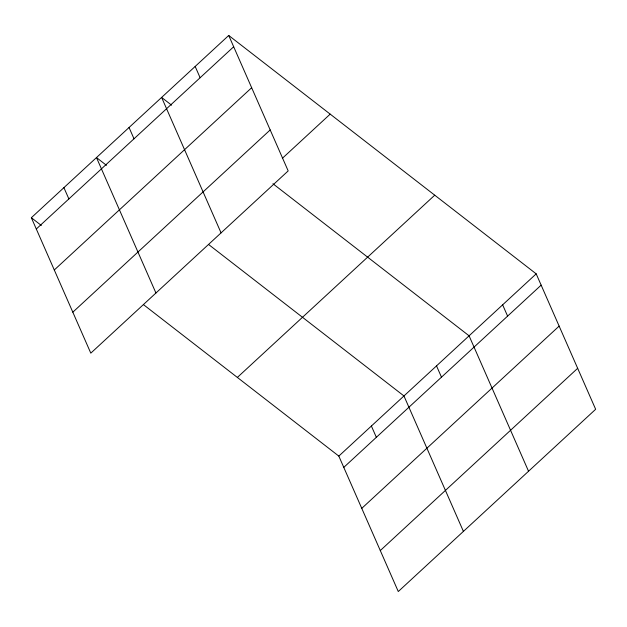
<?xml version="1.0" encoding="UTF-8"?>
<svg xmlns="http://www.w3.org/2000/svg" width="627" height="627" viewBox="0 0 627 627"><rect width="100%" height="100%" fill="white"/><g stroke="black" fill="none" stroke-linecap="round" stroke-linejoin="round"><path stroke-width="0.94" d="M228.722 35.465L288.177 170.905L90.805 353.15L31.35 217.718L228.722 35.465L536.195 273.85L595.65 409.282L398.278 591.535L338.823 456.095L143.426 304.604M36.303 229.004L233.675 46.759M54.29 269.978L251.662 87.725M72.818 312.183L270.19 129.938M282.362 158.302L330.186 114.13M237.359 377.43L434.73 195.185M338.823 456.095L536.195 273.85M343.784 467.389L541.156 285.136M361.763 508.356L559.135 326.111M380.291 550.561L577.663 368.315M171.61 105.179L161.617 97.436L221.065 232.868M272.933 183.735L469.09 335.813L528.545 471.245M106.472 165.324L96.48 157.573L155.935 293.013M208.556 244.459L403.96 395.95L463.408 531.39M31.35 217.718L41.343 225.461M502.642 304.832L507.604 316.118M436.525 365.886L441.479 377.172M371.388 426.023L376.349 437.317M195.169 66.446L200.123 77.74M129.052 127.5L134.006 138.794M63.915 187.645L68.876 198.939"/></g></svg>
